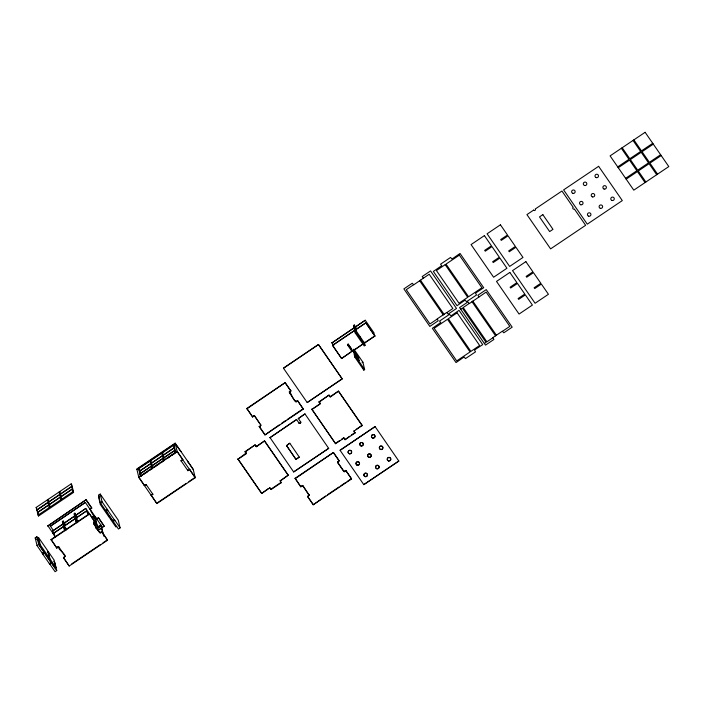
<?xml version="1.0" encoding="UTF-8"?>
<svg xmlns="http://www.w3.org/2000/svg" width="704" height="704" viewBox="0 0 704 704"><rect width="100%" height="100%" fill="white"/><g stroke="black" fill="none" stroke-linecap="round" stroke-linejoin="round"><path stroke-width="1.06" d="M93.614 522.685C94.468 522.878 98.718 535.647 101.798 531.652L107.545 540.197L69.194 566.025L63.536 557.841L65.182 556.459L58.67 546.63M58.881 547.571L58.194 546.99L56.795 548.09L51.058 539.546L89.408 513.718L95.146 522.262L93.562 523.767L99.889 532.928L100.61 533.06L100.751 532.356M90.42 508.64C88.968 510.074 97.777 522.104 97.434 518.373L98.49 517.669L104.227 526.214L98.111 530.543M86.099 499.734L47.828 525.932L86.099 499.734L91.749 507.91L90.165 509.406L96.483 518.575L97.434 518.373M146.555 485.109L146.142 484.51L145.526 484.924M181.157 460.742C182.037 459.378 180.778 461.014 181.57 461.534M187.484 470.078L187.898 470.686L188.514 470.272M280.139 480.436L281.134 482.768L271.128 489.509L269.729 487.898L261.659 493.486L237.978 459.219L246.206 452.971M237.978 459.219L246.198 453.842L245.098 451.598L255.103 444.866C255.138 445.553 256.793 448.043 256.846 446.081L264.572 440.88L288.253 475.156L280.122 480.894L281.134 482.768M289.212 391.794C291.192 391.873 294.07 404.756 297.581 400.558L303.318 409.103L264.968 434.931L259.31 426.756L260.964 425.366L254.505 415.659M254.654 416.478L253.968 415.897L252.569 416.997L246.831 408.452L285.182 382.624L290.84 390.799L289.335 392.674L295.662 401.834L296.393 401.966L296.525 401.262M255.816 445.896L256.23 446.494L256.846 446.081M271.128 489.509L270.002 487.872M337.656 461.437L337.471 461.974L343.798 471.126L344.441 471.504L345.84 470.404L351.578 478.949L313.227 504.777L307.578 496.602L309.223 495.211L302.711 485.382M302.922 486.323L302.236 485.742L300.837 486.842L295.099 478.298L333.45 452.47L339.099 460.645L337.603 462.528L343.93 471.68L344.652 471.812L344.784 471.108M311.898 409.429L320.118 404.061L319.026 401.817L329.023 395.076C329.058 395.771 330.713 398.262 330.766 396.299L338.492 391.098L362.173 425.366L354.042 431.112L355.054 432.986L345.048 439.718C345.013 439.032 343.358 436.542 343.306 438.504L335.588 443.705L311.898 409.429L319.933 403.779L320.074 403.066M329.745 396.114L330.158 396.713L330.766 396.299M344.335 438.689L343.922 438.09L343.306 438.504M354.543 430.936C353.25 429.862 354.385 432.758 355.054 432.986M423.333 278.177L422.206 276.549L430.558 270.917L456.5 308.458L448.14 314.09L446.626 312.532L437.272 318.833L438.178 320.795L429.818 326.427L403.885 288.886L412.236 283.254L413.758 284.812L429.185 274.234L452.874 308.51L447.014 312.453M479.019 296.877L477.884 295.249L486.244 289.617L512.186 327.158L503.826 332.79L502.304 331.241L492.958 337.533L493.865 339.495L485.505 345.127L459.562 307.586L467.922 301.963L469.445 303.512L486.121 292.098L509.81 326.366L502.7 331.153M57.851 547.378L57.983 546.682M253.625 416.293L253.66 415.677M302.025 485.434L301.893 486.138M36.168 507.452L71.192 483.868L71.755 484.686L73.577 492.404L38.562 515.988L36.168 507.452L36.731 508.27M36.758 509.934L48.013 502.357L47.423 499.875M71.773 486.35L60.518 493.926L59.937 491.454M36.802 510.118L48.057 502.533L48.62 504.926L37.365 512.503M71.817 486.534L60.562 494.111L61.125 496.505L72.38 488.919M37.409 512.688L48.664 505.111L49.254 507.593M72.424 489.104L61.169 496.69L61.758 499.162M37.998 515.17L73.014 491.586L71.192 483.868M283.474 368.086L318.49 344.502L342.223 378.963L307.199 402.547L283.518 368.271L318.49 344.502M85.36 502.445L50.389 526.214L85.36 502.445L90.209 509.59M175.164 443.159L136.814 468.987L138.82 477.453L156.869 503.571L195.219 477.743L193.204 469.269L175.164 443.159L177.17 451.625L195.219 477.743M36.863 536.747L38.694 544.465L43.912 552.024C45.399 552.966 42.566 554.91 42.249 553.15L37.022 545.591L35.2 537.874L36.863 536.747L38.606 539.273M99.449 496.602L98.622 497.165L100.355 504.513L109.375 517.572L110.211 517.009L100.39 502.911L98.56 495.194L100.232 494.076L118.272 520.186L120.102 527.903L118.43 529.03L110.774 517.827L109.938 518.39L115.861 526.953L116.697 526.398M136.893 469.348L175.261 443.546L180.866 451.572M174.442 445.887L173.879 445.078L138.855 468.653L140.686 476.37L142.419 475.209M413.371 284.891L406.261 289.678L429.942 323.954L437.052 319.167M38.588 537.592L37.761 538.155L39.494 545.503L48.514 558.562L49.35 557.999L47.617 550.651L38.588 537.592L40.33 544.94L49.35 557.999M64.988 523.644L63.184 521.03L62.348 521.594L62.894 523.89M76.666 515.786L74.862 513.172L74.026 513.735L74.571 516.032M353.998 327.835L353.452 325.538L354.288 324.984L356.092 327.589M139.445 471.134L150.7 463.558L150.119 461.076M139.489 471.319L150.744 463.742L151.307 466.127L140.052 473.713M174.504 447.735L163.249 455.321L163.812 457.706L175.067 450.129L175.701 452.786M85.826 508.446L52.518 531.089L85.826 508.446L95.146 522.262M365.253 320.258L331.945 342.901L365.253 320.258L374.273 333.318M140.096 473.889L151.351 466.312L151.941 468.794M175.111 450.314L163.856 457.89L164.446 460.372L163.61 460.935L163.029 458.454L152.187 465.749L152.777 468.23L150.207 469.955M88.836 514.501L86.434 511.016L53.082 533.482L55.528 537.143M351.947 351.331L341.572 358.53L332.508 345.294L365.86 322.828L374.924 336.072L364.505 343.086L355.432 329.85L354.869 327.457L356.558 329.912M53.126 533.667L86.434 511.016M332.552 345.47L365.86 322.828M37.022 545.591L38.694 544.465M100.39 502.911L102.054 501.794L100.232 494.076M138.82 477.453L177.17 451.625M144.144 474.038L147.611 471.706M154.581 467.016L159.095 463.971M160.899 462.757L162.712 461.542M167.904 458.04L169.638 456.87M172.234 455.118L174.838 453.376M39.494 545.503L40.33 544.94M65.296 530.684L64.09 528.942L64.926 528.378L64.381 526.082L66.669 529.399M76.965 522.817L75.759 521.083L76.595 520.52L76.05 518.223M100.355 504.513L101.191 503.958M364.302 342.232L365.042 345.382L364.214 345.946L355.186 332.886L356.022 332.332L355.476 330.035M51.146 539.915L89.496 514.078M246.919 408.822L285.182 382.624M348.278 344.238L347.486 344.986L348.278 344.238L352.827 350.953L363.669 343.649M359.084 337.022L359.92 336.459M91.687 517.317L94.38 515.504L91.731 517.502M92.25 518.135L94.952 516.322M92.294 518.32L94.987 516.507M42.249 553.15L43.912 552.024M107.281 509.353C102.538 511.518 109.428 511.729 107.281 509.353L102.054 501.794M42.662 553.749L44.334 552.622M93.298 519.675L95.093 518.461L95.656 519.279L97.478 526.997L95.682 528.202M106.022 511.078L107.694 509.951M188.883 481.58L195.131 477.374L189.482 469.19L187.915 470.703L181.148 460.909L182.82 459.624L182.31 458.823M49.368 563.473L55.07 571.701L56.734 570.583L51.031 562.355L49.518 563.913L42.75 554.118L44.361 552.763M120.102 527.903L114.418 519.693L112.878 521.233L106.11 511.438L107.73 510.083M181.148 460.909L182.741 459.439L177.082 451.255L138.732 477.092L144.443 485.434M617.716 166.901L628.971 159.315L621.359 148.298M652.731 143.317L641.476 150.894L633.864 139.876M47.344 552.033L48.18 551.47L54.094 560.041L55.836 567.389L55 567.943L49.078 559.381L49.914 558.818L48.18 551.47M618.279 167.71L629.534 160.134L636.865 170.746L625.61 178.323M653.294 144.135L642.039 151.712L649.37 162.316L660.625 154.739M97.522 518.742L98.49 517.669M56.795 548.09L57.763 547.017M95.066 521.893L94.098 522.975M252.569 416.997L253.537 415.923M289.643 391.503L290.84 390.799M341.572 358.53L351.085 351.912M362.718 344.071L352.827 350.953M364.461 342.91L374.88 335.887M354.728 353.654L353.602 352.018L354.429 351.463L353.892 349.166L362.912 362.217L364.646 369.565L363.818 370.128L354.79 357.069L354.253 354.772L355.08 354.218L355.626 356.514L364.646 369.565M354.429 351.463L358.987 358.169L354.473 351.639L353.646 352.202L355.397 356.435M96.378 527.912L100.866 524.885L96.422 528.097M354.209 354.596L355.045 354.033L354.473 351.639M96.941 528.73L101.429 525.703L102.608 527.516M96.985 528.915L101.429 525.703M354.79 357.069L355.626 356.514M97.988 530.27L101.578 527.85L103.963 536.378M51.102 562.417L49.518 563.913M49.465 563.675L51.128 562.558M112.878 521.233L114.497 519.878M49.843 564.142L51.515 563.015M114.875 520.344L113.212 521.47L112.825 521.004M63.536 557.841L63.448 557.48C69.071 555.562 57.526 549.886 58.749 547.017M100.839 532.726L101.798 531.652M259.31 426.756L259.222 426.386C260.929 426.879 260.964 423.641 260.568 425.031M626.173 179.142L637.428 171.556L645.04 182.574M661.188 155.558L649.933 163.134L657.545 174.152M296.613 401.632L297.581 400.558M362.076 362.78L362.912 362.217M157.67 502.603L186.208 483.375M341.308 379.359L307.199 402.547M71.782 563.851L100.32 544.632M102.995 542.828L107.457 539.827M264.968 434.931L279.145 424.952M281.82 423.148L285.393 420.746M287.179 419.549L303.23 408.734M245.186 451.968L255.103 444.866M319.106 402.186L329.023 395.076M296.613 419.514L269.975 437.668L296.613 419.514L298.91 422.963A1.003 0.986 -13.3 0 0 300.309 423.218A1.003 0.986 -13.3 0 0 300.582 421.837L300.538 421.652A1.003 0.986 -13.3 0 1 300.265 423.034A1.003 0.986 -13.3 0 1 298.866 422.778L298.91 422.963M304.946 413.899L298.32 418.572L304.946 413.899L328.68 448.36L293.656 471.944L269.931 437.483M256.934 446.45L264.572 440.88M330.854 396.669L338.492 391.098M460.698 309.223L462.361 308.097L486.042 342.373L484.378 343.49M469.049 303.591L463.197 307.534L486.878 341.81L492.738 337.867M287.294 444.928L289.793 443.238L299.306 457.134L295.97 459.378L286.458 445.482L295.97 459.378M286.502 445.667L289.793 443.238M295.935 459.193L299.306 457.134M261.659 493.486L268.444 488.497M288.253 475.156L280.614 480.726M336.354 442.763L339.786 440.449M341.502 439.287L343.218 438.134M356.171 429.414L362.173 425.366M271.04 489.139L281.046 482.398M345.048 439.718L349.51 436.295M351.331 435.063L354.966 432.617M295.187 478.667L333.45 452.47M340.067 450.173L375.091 426.598L398.816 461.05L363.801 484.634L340.111 450.358L375.091 426.598M339.099 460.645L338.131 461.727M307.578 496.602L309.038 495.352L309.03 494.542M344.872 471.478L345.84 470.404M313.227 504.777L325.626 496.003M327.413 494.798L339.011 486.992M340.789 485.786L345.25 482.786M347.037 481.589L351.498 478.579M269.641 487.529L269.386 488.286M152.266 494.683L152.882 494.27L152.469 493.662M319.026 401.817L319.977 402.961M245.098 451.598L246.057 452.751M187.634 461.358L188.082 462.097M144.012 484.722L144.47 485.637L146.124 484.493L152.891 494.287L151.175 495.176M633.028 140.439L640.64 151.457L629.798 158.752L622.186 147.743M656.709 174.715L649.097 163.698L638.264 170.993L645.876 182.01M472.78 301.083L496.47 335.35M471.953 301.638L495.634 335.914M420.438 280.13L444.118 314.406M419.602 280.694L443.282 314.97M365.904 323.013L374.924 336.072M356.523 329.727L354.825 327.281L354.288 324.984M353.452 325.538L354.658 327.281M356.022 332.332L365.042 345.382M355.045 354.033L359.621 360.659M348.005 344.045L351.34 348.753M347.442 344.802L351.991 351.516M331.901 342.716L333.749 345.514M332.508 345.294L341.528 358.345M318.534 344.687L342.223 378.963M338.58 391.459L362.261 425.735M329.111 395.446L329.824 396.475M344.247 438.319L344.96 439.358M311.81 409.059L335.588 443.705M285.27 382.994L290.928 391.169M297.66 400.919L303.318 409.103M333.538 452.839L339.187 461.014M345.928 470.765L351.578 478.949M298.276 418.396L300.582 421.837M254.522 415.923L259.917 423.729M302.79 485.769L308.827 494.877M246.831 408.452L252.49 416.627M259.222 426.386L264.88 434.562M295.099 478.298L300.837 486.842M307.49 496.232L313.139 504.407M264.66 441.25L288.341 475.526M255.191 445.227L255.904 446.266M237.89 458.85L261.571 493.126M193.31 469.656L187.554 461.085M139.735 469.929L138.574 468.248L140.404 475.966M98.56 495.194L99.722 496.874M107.782 510.321L114.55 520.115M86.187 500.104L91.837 508.279M98.578 518.03L104.227 526.214M96.906 519.156L100.91 525.07M101.886 532.013L107.545 540.197M73.014 491.586L73.577 492.404M94.248 522.333L95.498 524.26L93.694 521.646M97.478 526.997L95.093 518.461M86.478 511.201L88.88 514.686M77.097 517.915L75.398 515.469L74.862 513.172M77.132 518.1L75.442 515.654L76.006 518.038L78.346 521.541M75.742 517.845L74.606 516.208L75.178 518.602M76.595 520.52L77.801 522.262M64.9 525.14L63.774 523.512L64.337 525.897M64.926 528.378L66.123 530.121M64.689 528.299L63.545 526.645L64.09 528.942M50.345 526.029L53.39 530.561M52.474 530.904L54.322 533.702M47.749 525.562L55.484 536.958M51.058 539.546L56.707 547.721M63.448 557.48L69.194 566.025M53.75 561.185L54.912 562.866L56.734 570.583M49.914 558.818L55.836 567.389M35.2 537.874L36.362 539.554M44.414 552.992L51.181 562.786M180.488 451.106L180.814 451.334M189.904 469.814L189.526 469.348M151.554 495.642L151.14 495.044L156.869 503.571M398.816 461.05L363.801 484.634M354.033 328.02L354.605 330.414M354.649 330.59L355.186 332.886M363.317 368.034L363.818 370.128M353.241 350.486L353.602 352.018M343.719 470.738L343.842 471.293M337.806 462.185L337.938 462.739M328.68 448.36L293.656 471.944M295.451 400.893L295.583 401.447M289.538 392.339L289.67 392.894M173.879 445.078L174.266 446.723M174.882 449.328L174.46 447.55L163.205 455.136L162.624 452.654M173.598 444.664L175.419 452.382M161.788 453.218L162.378 455.699L151.536 462.994L150.946 460.513M139.41 469.454L140.958 475.957M101.578 527.85L102.969 533.729M96.404 518.188L96.536 518.742M99.678 531.986L99.81 532.541M93.764 523.433L93.896 523.987M90.499 509.634L90.622 510.189M75.222 518.786L75.759 521.083M59.101 492.008L59.682 494.49L48.849 501.794L48.259 499.312M60.922 499.726L60.333 497.244L49.5 504.548L50.081 507.03M63.184 521.03L63.73 523.327M62.938 524.075L63.501 526.46M64.662 555.57L64.794 556.125M37.418 511.166L38.562 515.988M48.022 556.459L48.514 558.562M372.83 434.544A1.76 1.734 -13.3 0 1 374.915 436.612A1.76 1.734 -13.3 0 1 372.117 437.615A1.76 1.734 -13.3 0 1 372.398 434.702M381.638 446.01A1.76 1.734 -13.3 0 1 382.712 448.325A1.76 1.734 -13.3 0 1 380.266 449.196A1.76 1.734 -13.3 0 1 379.614 446.732M379.914 446.38A1.76 1.734 -13.3 0 1 380.723 445.966M362.067 442.446A1.76 1.734 -13.3 0 1 362.912 445.157A1.76 1.734 -13.3 0 1 360.034 445.025A1.76 1.734 -13.3 0 1 361.161 442.402M378.62 465.775A1.76 1.734 -13.3 0 1 378.118 468.486A1.76 1.734 -13.3 0 1 375.593 467.324M375.558 466.866A1.76 1.734 -13.3 0 1 378.277 465.485M348.093 451.88A1.76 1.734 -13.3 0 1 350.68 450.419A1.76 1.734 -13.3 0 1 350.918 453.332A1.76 1.734 -13.3 0 1 348.128 452.329M441.698 265.681L433.356 271.427L457.037 305.703L465.106 300.106L466.506 301.717L476.511 294.985L475.499 293.11L483.718 287.734L460.038 253.458L451.968 259.054L450.569 257.444L440.563 264.185L441.698 265.681M440.695 322.564L432.344 328.31L456.034 362.586L464.094 356.99L465.494 358.6L475.499 351.868L474.487 349.994L482.706 344.617L459.026 310.341L450.956 315.938L449.557 314.327L439.56 321.068L440.695 322.564M59.726 494.674L48.893 501.978L49.456 504.363L60.298 497.068L59.726 494.674M484.396 235.602L471.055 244.587L493.61 277.235L506.95 268.25L499.902 258.051L493.231 262.539L492.668 261.721L499.338 257.233L492.008 246.62L485.232 251.187L484.669 250.369L491.445 245.81L484.396 235.602M500.43 224.805L487.089 233.79L509.643 266.438L522.984 257.453L515.935 247.245L509.265 251.742L508.702 250.923L515.372 246.435L508.042 235.822L501.266 240.39L500.702 239.571L507.478 235.004L500.43 224.805M445.174 264.66L436.418 270.556L458.982 303.204L467.729 297.308L445.174 264.66M459.351 255.121L446.01 264.106L468.565 296.745L481.906 287.76L459.351 255.121M162.413 455.875L151.58 463.179L152.143 465.564L162.985 458.269L162.413 455.875M645.119 132.299L610.095 155.883L633.785 190.159L668.8 166.575L645.119 132.299M533.597 210.118L526.926 214.606L550.607 248.882L585.631 225.298L574.35 208.974A1.003 0.986 -13.3 0 1 572.95 208.718A1.003 0.986 -13.3 0 1 573.223 207.346L561.942 191.022L535.26 208.991A1.003 0.986 -13.3 0 1 534.996 210.373A1.003 0.986 -13.3 0 1 533.597 210.118M598.629 166.32L563.614 189.904L587.294 224.171L622.31 200.587L598.629 166.32M542.837 214.65L539.502 216.894L549.657 231.59L552.992 229.337L542.837 214.65M641.203 152.275L630.362 159.57L637.692 170.183L648.534 162.879L641.203 152.275M509.837 272.43L496.505 281.415L519.059 314.054L532.4 305.07L525.351 294.87L518.681 299.367L518.118 298.549L524.788 294.052L517.458 283.448L510.682 288.006L510.118 287.197L516.886 282.63L509.837 272.43M525.87 261.633L512.538 270.618L535.093 303.257L548.434 294.272L541.385 284.073L534.714 288.57L534.151 287.751L540.822 283.254L533.482 272.65L526.715 277.209L526.152 276.399L532.919 271.832L525.87 261.633M447.498 319.299L434.166 328.284L456.72 360.932L470.061 351.947L447.498 319.299M457.09 312.84L448.334 318.736L470.888 351.384L479.644 345.488L457.09 312.84M604.094 189.042A1.76 1.734 -13.3 0 0 606.355 187.009A1.76 1.734 -13.3 0 0 603.451 186.102A1.76 1.734 -13.3 0 0 604.094 189.042M611.987 200.464A1.76 1.734 -13.3 0 0 614.249 198.431A1.76 1.734 -13.3 0 0 611.354 197.534A1.76 1.734 -13.3 0 0 611.987 200.464M580.747 204.758A1.76 1.734 -13.3 0 0 583.009 202.734A1.76 1.734 -13.3 0 0 580.114 201.828A1.76 1.734 -13.3 0 0 580.747 204.758M592.416 196.9A1.76 1.734 -13.3 0 0 594.686 194.876A1.76 1.734 -13.3 0 0 591.782 193.97A1.76 1.734 -13.3 0 0 592.416 196.9M588.641 216.181A1.76 1.734 -13.3 0 0 590.902 214.157A1.76 1.734 -13.3 0 0 588.007 213.25A1.76 1.734 -13.3 0 0 588.641 216.181M600.31 208.322A1.76 1.734 -13.3 0 0 602.58 206.298A1.76 1.734 -13.3 0 0 599.676 205.392A1.76 1.734 -13.3 0 0 600.31 208.322M572.854 193.336A1.76 1.734 -13.3 0 0 575.115 191.312A1.76 1.734 -13.3 0 0 572.22 190.406A1.76 1.734 -13.3 0 0 572.854 193.336M584.522 185.478A1.76 1.734 -13.3 0 0 586.793 183.445A1.76 1.734 -13.3 0 0 583.889 182.538A1.76 1.734 -13.3 0 0 584.522 185.478M596.191 177.61A1.76 1.734 -13.3 0 0 598.462 175.586A1.76 1.734 -13.3 0 0 595.558 174.68A1.76 1.734 -13.3 0 0 596.191 177.61M368.922 457.362A1.76 1.734 -13.3 0 0 371.184 455.33A1.76 1.734 -13.3 0 0 368.289 454.423A1.76 1.734 -13.3 0 0 368.922 457.362M380.591 449.495A1.76 1.734 -13.3 0 0 382.862 447.471A1.76 1.734 -13.3 0 0 379.958 446.565A1.76 1.734 -13.3 0 0 380.591 449.495M361.029 445.931A1.76 1.734 -13.3 0 0 363.29 443.907A1.76 1.734 -13.3 0 0 360.395 443.001A1.76 1.734 -13.3 0 0 361.029 445.931M368.878 457.178A1.76 1.734 -13.3 0 0 371.14 455.145A1.76 1.734 -13.3 0 0 368.245 454.247A1.76 1.734 -13.3 0 0 368.878 457.178M357.201 465.036A1.76 1.734 -13.3 0 0 359.471 463.012A1.76 1.734 -13.3 0 0 356.567 462.106A1.76 1.734 -13.3 0 0 357.201 465.036M388.485 460.926A1.76 1.734 -13.3 0 0 390.755 458.894A1.76 1.734 -13.3 0 0 387.851 457.987A1.76 1.734 -13.3 0 0 388.485 460.926M349.351 453.798A1.76 1.734 -13.3 0 0 351.622 451.766A1.76 1.734 -13.3 0 0 348.718 450.868A1.76 1.734 -13.3 0 0 349.351 453.798M388.441 460.742A1.76 1.734 -13.3 0 0 390.711 458.709A1.76 1.734 -13.3 0 0 387.807 457.811A1.76 1.734 -13.3 0 0 388.441 460.742M372.698 438.073A1.76 1.734 -13.3 0 0 374.968 436.049A1.76 1.734 -13.3 0 0 372.064 435.142A1.76 1.734 -13.3 0 0 372.698 438.073M376.816 468.785A1.76 1.734 -13.3 0 0 379.078 466.761A1.76 1.734 -13.3 0 0 376.182 465.854A1.76 1.734 -13.3 0 0 376.816 468.785M357.245 465.221A1.76 1.734 -13.3 0 0 359.515 463.197A1.76 1.734 -13.3 0 0 356.611 462.29A1.76 1.734 -13.3 0 0 357.245 465.221M365.103 476.458A1.76 1.734 -13.3 0 0 367.365 474.434A1.76 1.734 -13.3 0 0 364.461 473.528A1.76 1.734 -13.3 0 0 365.103 476.458M365.138 476.643A1.76 1.734 -13.3 0 0 367.409 474.619A1.76 1.734 -13.3 0 0 364.505 473.713A1.76 1.734 -13.3 0 0 365.138 476.643"/></g></svg>
